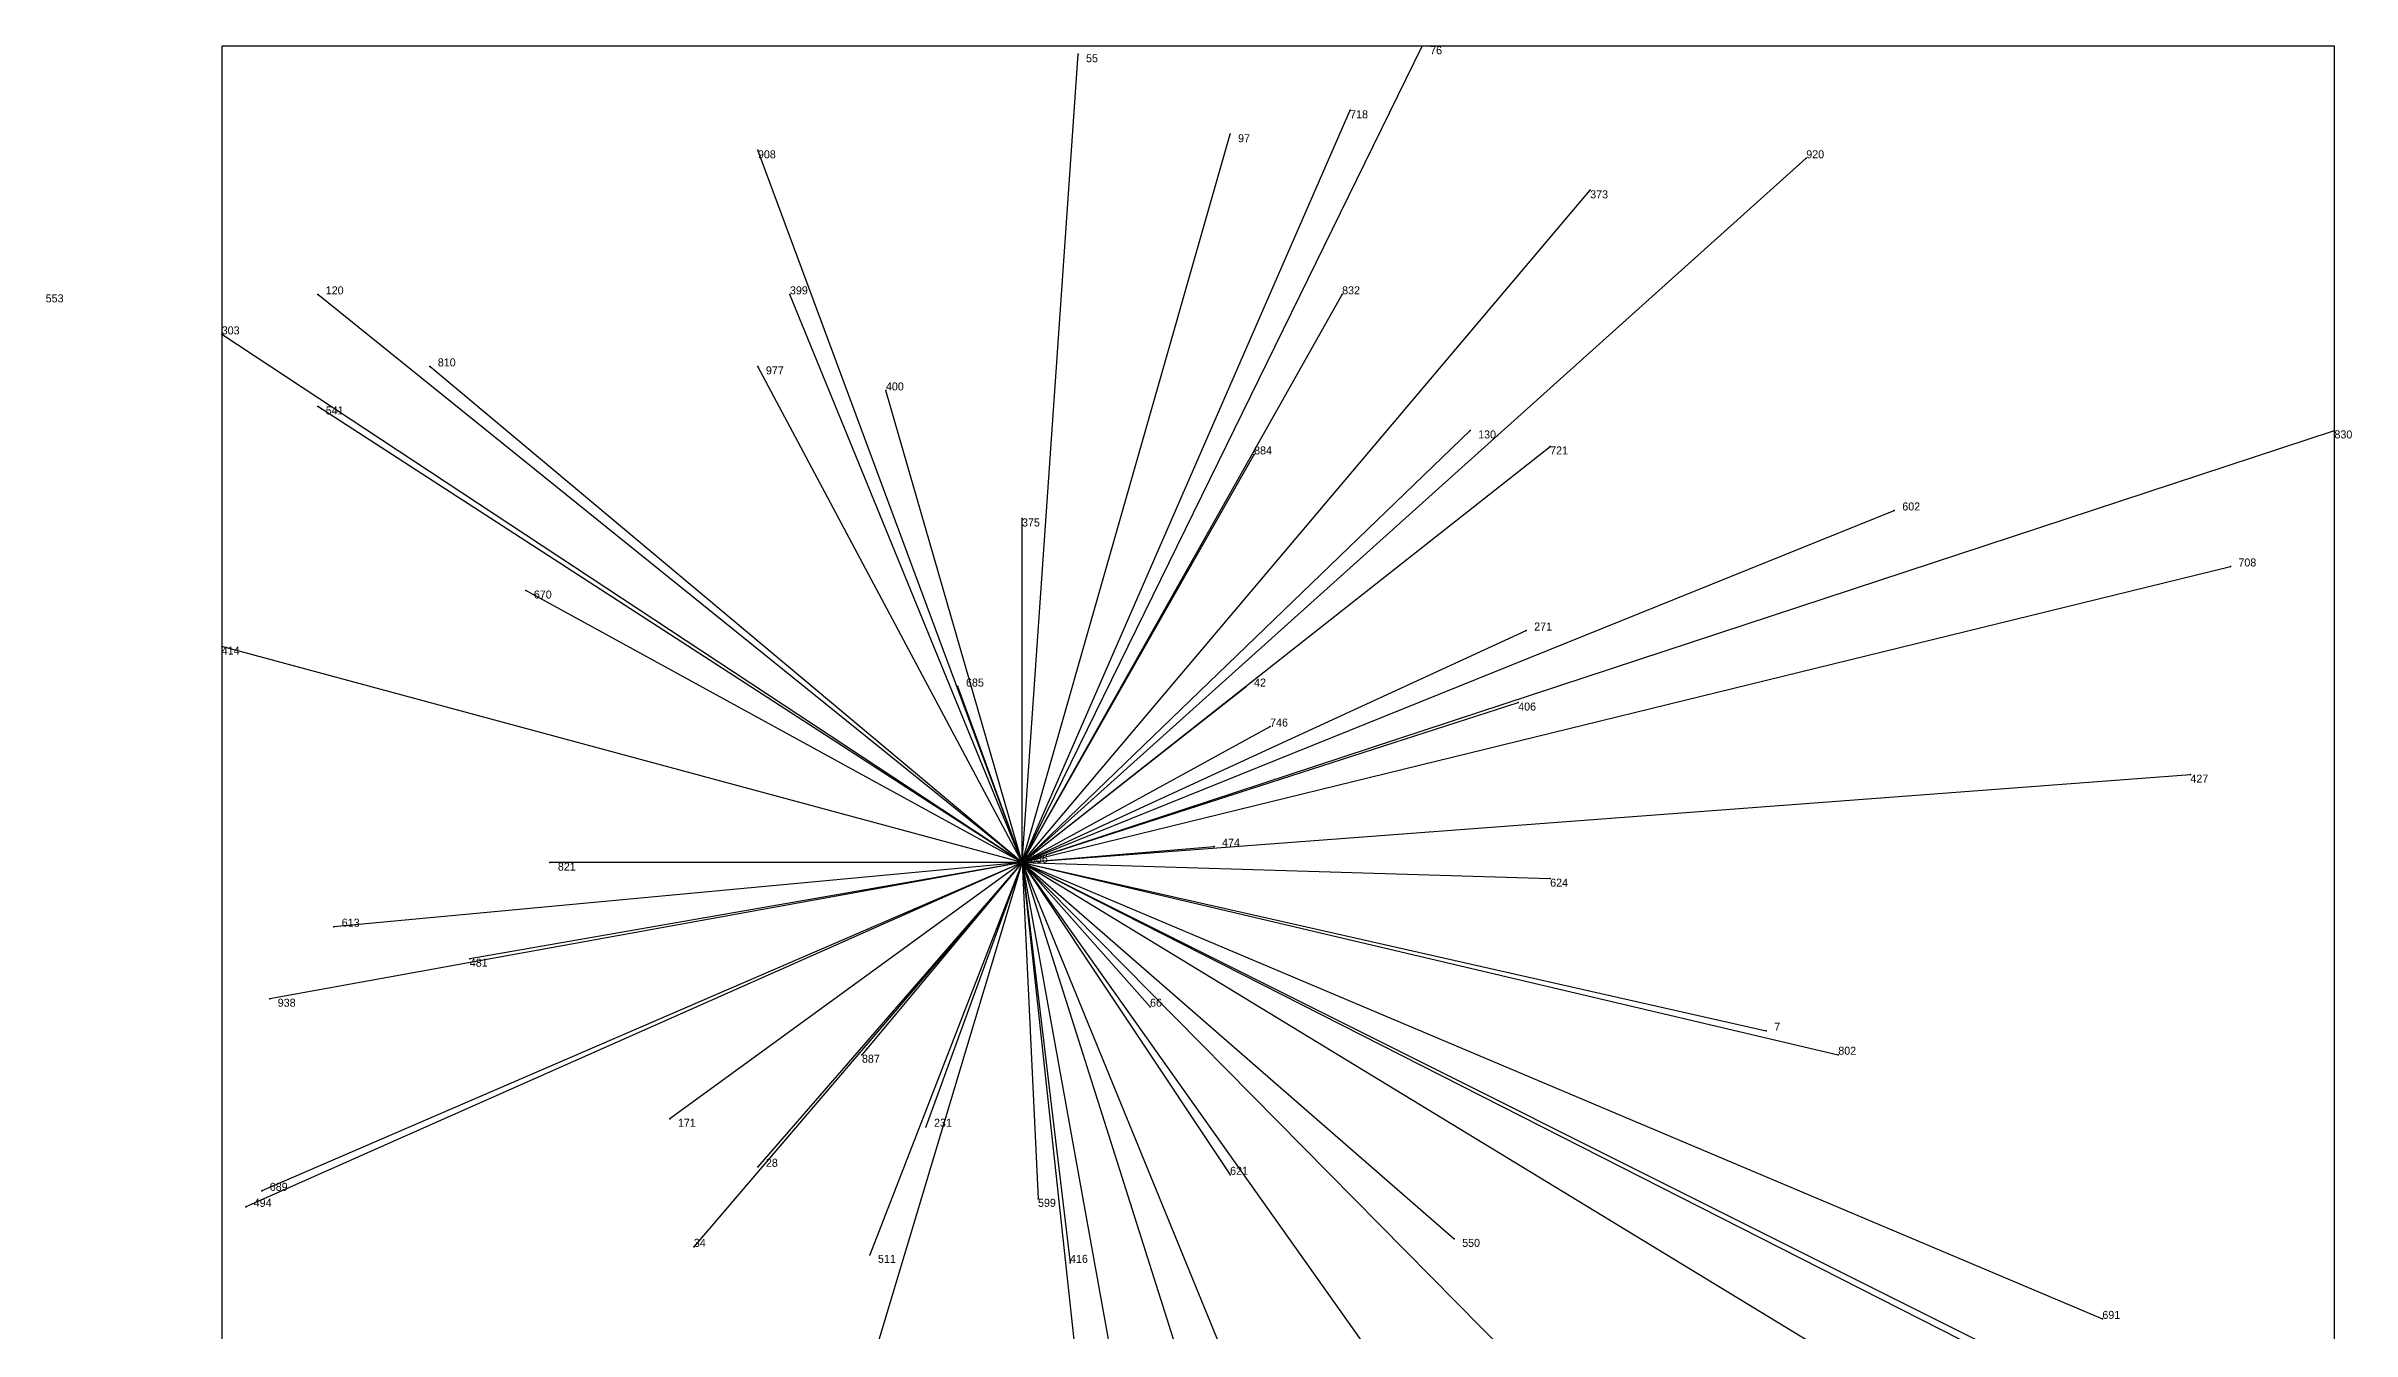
# Model space of a CAD drawing. Extents: x 0 to 1, y 0 to 1.
# Drawn here: x 0.7121 to 1.0002, y 0.5995 to 0.76 of the extents above; entities that cross this region are included whole.
import ezdxf

# ---------------------------------------------------------------- set-up
doc = ezdxf.new("R2010")
doc.units = 0
for name, color, linetype in [('Clients', 3, 'CONTINUOUS'), ('Facilities', 3, 'CONTINUOUS'), ('Facilities_lines', 3, 'CONTINUOUS'), ('Min_max_boxes', 1, 'CONTINUOUS'), ('Normals', 1, 'CONTINUOUS'), ('Source_points', 5, 'CONTINUOUS'), ('Text', 3, 'CONTINUOUS')]:
    doc.layers.add(name, color=color, linetype=linetype)

msp = doc.modelspace()

# ---------------------------------------------------------------- linework, layer by layer
at = {"layer": 'Clients', "color": 5}
for p in [(0.841, 0.759), (0.884, 0.76), (0.875, 0.752), (0.801, 0.747), (0.86, 0.749), (0.932, 0.746), (0.905, 0.742), (0.746, 0.729), (0.805, 0.729), (0.874, 0.729), (0.734, 0.724), (0.76, 0.72), (0.801, 0.72), (0.746, 0.715), (0.817, 0.717), (0.89, 0.712), (0.998, 0.712), (0.863, 0.709), (0.9, 0.71), (0.834, 0.701), (0.943, 0.702), (0.985, 0.695), (0.772, 0.692), (0.897, 0.687), (0.734, 0.685), (0.826, 0.68), (0.862, 0.68), (0.896, 0.678), (0.865, 0.675), (0.98, 0.669), (0.858, 0.66), (0.775, 0.658), (0.9, 0.656), (0.748, 0.65), (0.765, 0.646), (0.74, 0.641), (0.85, 0.64), (0.927, 0.637), (0.814, 0.634), (0.936, 0.634), (0.79, 0.626), (0.822, 0.625), (0.801, 0.62), (0.739, 0.617), (0.86, 0.619), (0.737, 0.615), (0.836, 0.616), (0.888, 0.611), (0.793, 0.61), (0.815, 0.609), (0.84, 0.608), (0.969, 0.601)]:
    msp.add_point(p, dxfattribs=at)
at = {"layer": 'Facilities', "color": 3}
msp.add_point((0.834, 0.658), dxfattribs=at)
at = {"layer": 'Facilities_lines', "color": 3}
for q in [(0.884, 0.76), (0.841, 0.759), (0.875, 0.752), (0.801, 0.747), (0.86, 0.749), (0.932, 0.746), (0.905, 0.742), (0.746, 0.729), (0.805, 0.729), (0.874, 0.729), (0.734, 0.724), (0.76, 0.72), (0.801, 0.72), (0.746, 0.715), (0.817, 0.717), (0.89, 0.712), (0.998, 0.712), (0.9, 0.71), (0.863, 0.709), (0.943, 0.702), (0.834, 0.701), (0.985, 0.695), (0.772, 0.692), (0.897, 0.687), (0.734, 0.685), (0.826, 0.68), (0.862, 0.68), (0.896, 0.678), (0.865, 0.675), (0.98, 0.669), (0.858, 0.66), (0.737, 0.615), (0.739, 0.617), (0.74, 0.641), (0.748, 0.65), (0.765, 0.646), (0.775, 0.658), (0.79, 0.626), (0.793, 0.61), (0.801, 0.62), (0.801, 0.548), (0.814, 0.634), (0.815, 0.609), (0.822, 0.625), (0.927, 0.637), (0.962, 0.594), (0.85, 0.64), (0.987, 0.565), (0.962, 0.593), (0.878, 0.596), (0.917, 0.574), (0.84, 0.608), (0.843, 0.575), (0.888, 0.611), (0.886, 0.531), (0.836, 0.616), (0.855, 0.542), (0.9, 0.656), (0.969, 0.601), (0.875, 0.529), (0.936, 0.634), (0.86, 0.619)]:
    msp.add_line((0.834, 0.658), q, dxfattribs=at)
at = {"layer": 'Min_max_boxes', "color": 1}
for p, q in [((0.998, 0.76), (0.734, 0.76)), ((0.734, 0.76), (0.734, 0.529)), ((0.998, 0.76), (0.734, 0.76)), ((0.734, 0.76), (0.734, 0.529)), ((0.734, 0.76), (0.734, 0.76)), ((0.998, 0.529), (0.998, 0.76)), ((0.998, 0.529), (0.998, 0.76)), ((0.998, 0.76), (0.998, 0.76))]:
    msp.add_line(p, q, dxfattribs=at)
at = {"layer": 'Normals', "color": 1}
for p, q in [((0.841, 0.759), (0.841, 0.759, 0.1)), ((0.884, 0.76), (0.884, 0.76, 0.1)), ((0.875, 0.752), (0.875, 0.752, 0.1)), ((0.801, 0.747), (0.801, 0.747, 0.1)), ((0.86, 0.749), (0.86, 0.749, 0.1)), ((0.932, 0.746), (0.932, 0.746, 0.1)), ((0.905, 0.742), (0.905, 0.742, 0.1)), ((0.746, 0.729), (0.746, 0.729, 0.1)), ((0.805, 0.729), (0.805, 0.729, 0.1)), ((0.874, 0.729), (0.874, 0.729, 0.1)), ((0.734, 0.724), (0.734, 0.724, 0.1)), ((0.76, 0.72), (0.76, 0.72, 0.1)), ((0.801, 0.72), (0.801, 0.72, 0.1)), ((0.746, 0.715), (0.746, 0.715, 0.1)), ((0.817, 0.717), (0.817, 0.717, 0.1)), ((0.89, 0.712), (0.89, 0.712, 0.1)), ((0.998, 0.712), (0.998, 0.712, 0.1)), ((0.863, 0.709), (0.863, 0.709, 0.1)), ((0.9, 0.71), (0.9, 0.71, 0.1)), ((0.834, 0.701), (0.834, 0.701, 0.1)), ((0.943, 0.702), (0.943, 0.702, 0.1)), ((0.985, 0.695), (0.985, 0.695, 0.1)), ((0.772, 0.692), (0.772, 0.692, 0.1)), ((0.897, 0.687), (0.897, 0.687, 0.1)), ((0.734, 0.685), (0.734, 0.685, 0.1)), ((0.826, 0.68), (0.826, 0.68, 0.1)), ((0.862, 0.68), (0.862, 0.68, 0.1)), ((0.896, 0.678), (0.896, 0.678, 0.1)), ((0.865, 0.675), (0.865, 0.675, 0.1)), ((0.98, 0.669), (0.98, 0.669, 0.1)), ((0.858, 0.66), (0.858, 0.66, 0.1)), ((0.775, 0.658), (0.775, 0.658, 0.1)), ((0.834, 0.658), (0.834, 0.658, 0.1)), ((0.9, 0.656), (0.9, 0.656, 0.1)), ((0.748, 0.65), (0.748, 0.65, 0.1)), ((0.765, 0.646), (0.765, 0.646, 0.1)), ((0.74, 0.641), (0.74, 0.641, 0.1)), ((0.85, 0.64), (0.85, 0.64, 0.1)), ((0.927, 0.637), (0.927, 0.637, 0.1)), ((0.814, 0.634), (0.814, 0.634, 0.1)), ((0.936, 0.634), (0.936, 0.634, 0.1)), ((0.79, 0.626), (0.79, 0.626, 0.1)), ((0.822, 0.625), (0.822, 0.625, 0.1)), ((0.801, 0.62), (0.801, 0.62, 0.1)), ((0.739, 0.617), (0.739, 0.617, 0.1)), ((0.86, 0.619), (0.86, 0.619, 0.1)), ((0.737, 0.615), (0.737, 0.615, 0.1)), ((0.836, 0.616), (0.836, 0.616, 0.1)), ((0.888, 0.611), (0.888, 0.611, 0.1)), ((0.793, 0.61), (0.793, 0.61, 0.1)), ((0.815, 0.609), (0.815, 0.609, 0.1)), ((0.84, 0.608), (0.84, 0.608, 0.1)), ((0.969, 0.601), (0.969, 0.601, 0.1))]:
    msp.add_line(p, q, dxfattribs=at)
at = {"layer": 'Source_points', "color": 5}
for p in [(0.841, 0.759), (0.884, 0.76), (0.875, 0.752), (0.801, 0.747), (0.86, 0.749), (0.932, 0.746), (0.905, 0.742), (0.746, 0.729), (0.805, 0.729), (0.874, 0.729), (0.734, 0.724), (0.76, 0.72), (0.801, 0.72), (0.746, 0.715), (0.817, 0.717), (0.89, 0.712), (0.998, 0.712), (0.863, 0.709), (0.9, 0.71), (0.834, 0.701), (0.943, 0.702), (0.985, 0.695), (0.772, 0.692), (0.897, 0.687), (0.734, 0.685), (0.826, 0.68), (0.862, 0.68), (0.896, 0.678), (0.865, 0.675), (0.98, 0.669), (0.858, 0.66), (0.775, 0.658), (0.834, 0.658), (0.9, 0.656), (0.748, 0.65), (0.765, 0.646), (0.74, 0.641), (0.85, 0.64), (0.927, 0.637), (0.814, 0.634), (0.936, 0.634), (0.79, 0.626), (0.822, 0.625), (0.801, 0.62), (0.739, 0.617), (0.86, 0.619), (0.737, 0.615), (0.836, 0.616), (0.888, 0.611), (0.793, 0.61), (0.815, 0.609), (0.84, 0.608), (0.969, 0.601)]:
    msp.add_point(p, dxfattribs=at)

# ---------------------------------------------------------------- texts
at = {"layer": 'Text', "color": 3}
for s, p in [('55', (0.842, 0.758)), ('76', (0.885, 0.759)), ('718', (0.875, 0.751)), ('908', (0.801, 0.746)), ('97', (0.861, 0.748)), ('920', (0.932, 0.746)), ('373', (0.905, 0.741)), ('553', (0.712, 0.728)), ('120', (0.747, 0.729)), ('399', (0.805, 0.729)), ('832', (0.874, 0.729)), ('303', (0.734, 0.724)), ('810', (0.761, 0.72)), ('977', (0.802, 0.719)), ('400', (0.817, 0.717)), ('541', (0.747, 0.714)), ('130', (0.891, 0.711)), ('830', (0.998, 0.711)), ('884', (0.863, 0.709)), ('721', (0.9, 0.709)), ('375', (0.834, 0.7)), ('602', (0.944, 0.702)), ('708', (0.986, 0.695)), ('670', (0.773, 0.691)), ('271', (0.898, 0.687)), ('414', (0.734, 0.684)), ('685', (0.827, 0.68)), ('42', (0.863, 0.68)), ('406', (0.896, 0.677)), ('746', (0.865, 0.675)), ('427', (0.98, 0.668)), ('474', (0.859, 0.66)), ('821', (0.776, 0.657)), ('886', (0.835, 0.658)), ('624', (0.9, 0.655)), ('613', (0.749, 0.65)), ('481', (0.765, 0.645)), ('938', (0.741, 0.64)), ('66', (0.85, 0.64)), ('7', (0.928, 0.637)), ('887', (0.814, 0.633)), ('802', (0.936, 0.634)), ('171', (0.791, 0.625)), ('231', (0.823, 0.625)), ('28', (0.802, 0.62)), ('621', (0.86, 0.619)), ('689', (0.74, 0.617)), ('494', (0.738, 0.615)), ('599', (0.836, 0.615)), ('34', (0.793, 0.61)), ('550', (0.889, 0.61)), ('511', (0.816, 0.608)), ('416', (0.84, 0.608)), ('691', (0.969, 0.601))]:
    msp.add_text(s, height=0.001, dxfattribs=at).set_placement(p)

doc.saveas('drawing.dxf')
